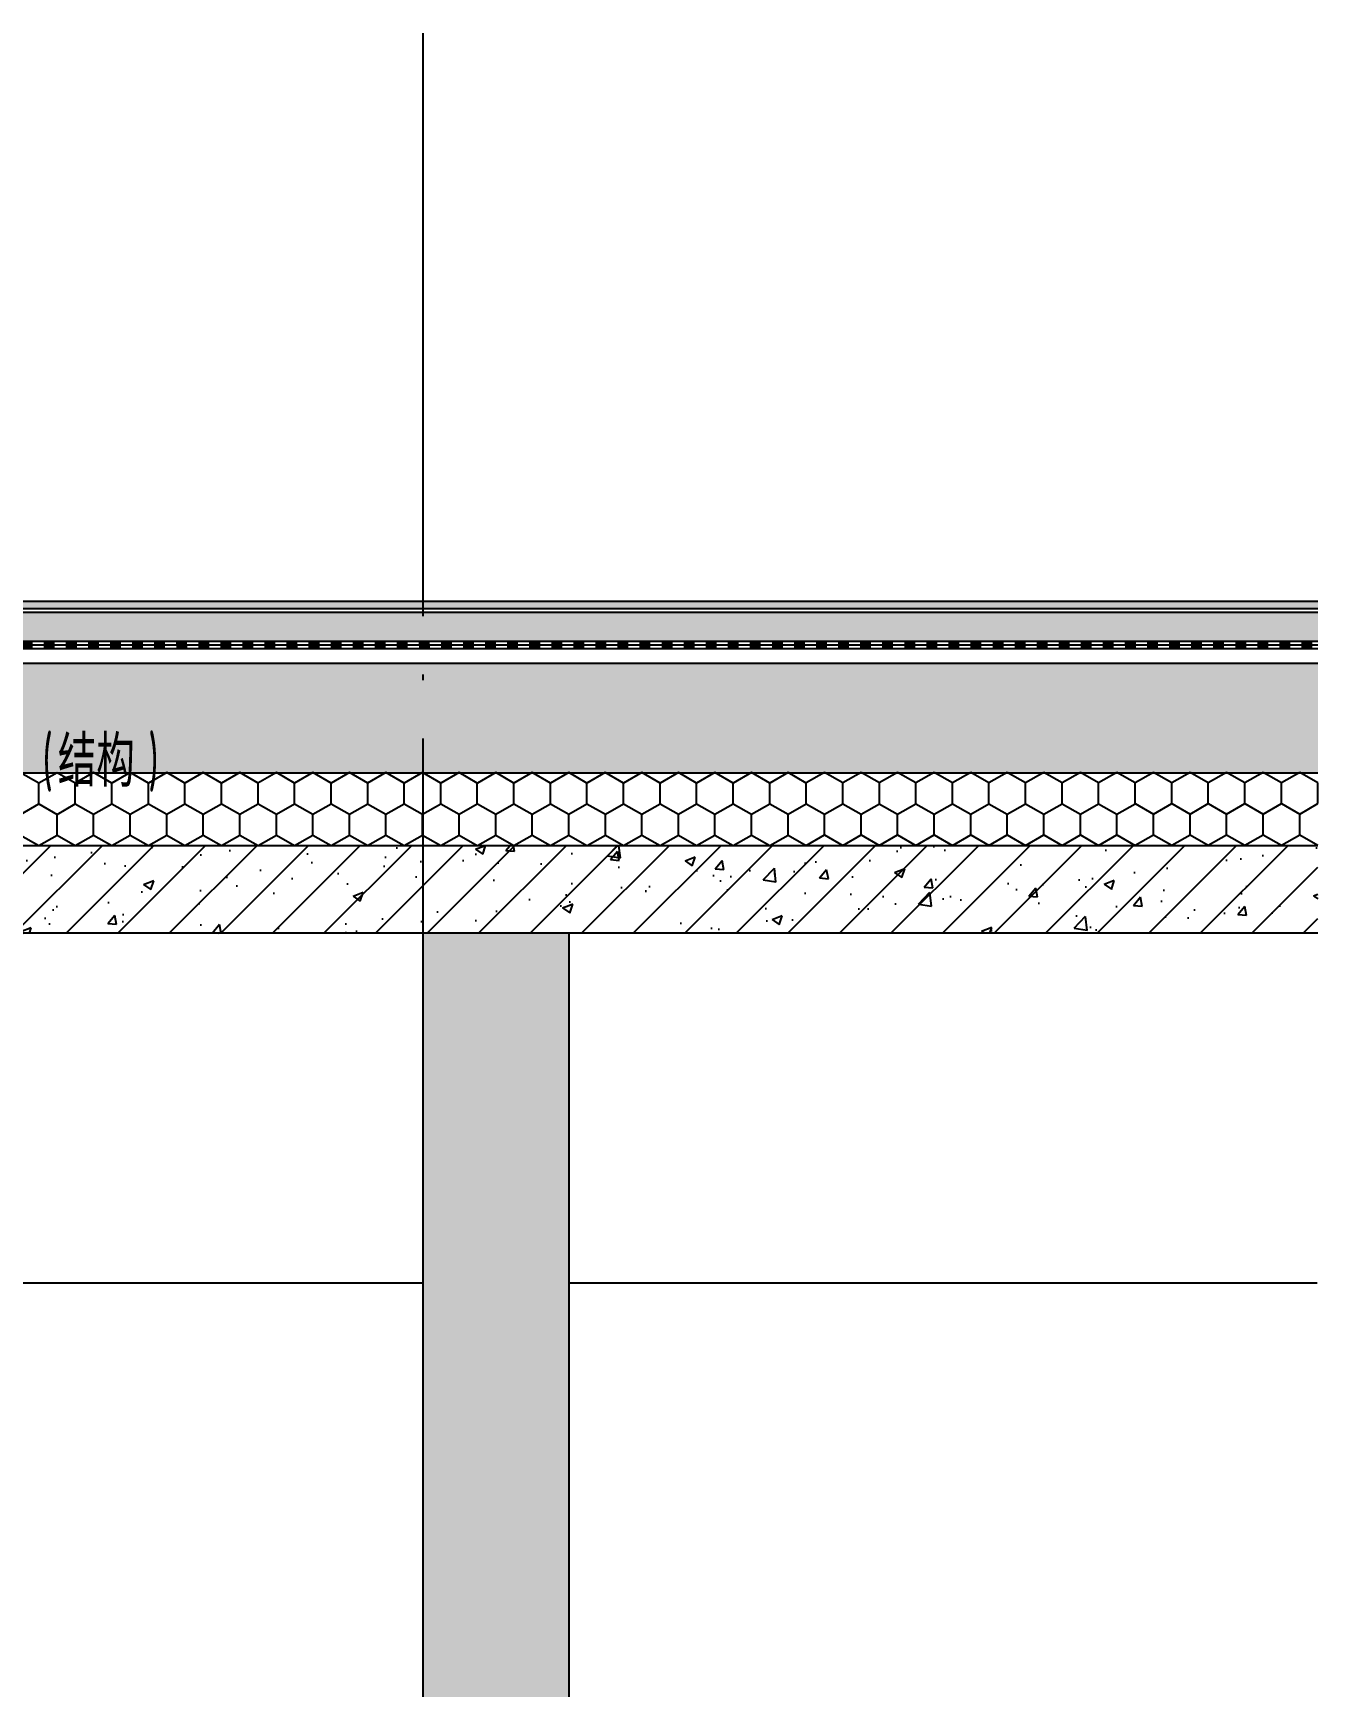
# Model space of a CAD drawing. Extents: x 198753 to 882193, y -399300 to 132460.
# Drawn here: x 443461 to 445224, y 15946 to 18215 of the extents above; entities that cross this region are included whole.
import ezdxf

# ---------------------------------------------------------------- set-up
doc = ezdxf.new("R2010")
doc.units = 0
doc.header["$LTSCALE"] = 1000
doc.header["$MEASUREMENT"] = 0
doc.linetypes.add('109-34 轴网$0$L1$0$$AUDIT_BAD_LTYPE1', pattern=[0])
doc.linetypes.add('DOTE', pattern=[2.42, 2, -0.2, 0.02, -0.2])
for name, color, linetype in [('02-TEXT_标注', 130, 'Continuous'), ('05-填充_天正', 26, 'Continuous'), ('A-O_屋面', 201, 'Continuous'), ('A-O_防水层', 222, 'Continuous'), ('A-SUR_保温', 222, 'Continuous'), ('A-TECH_结构', 21, 'Continuous'), ('A_AXIS-轴线', 36, 'DOTE'), ('A_STR-砌块墙', 121, 'Continuous'), ('A_STR-砼墙', 51, 'Continuous')]:
    doc.layers.add(name, color=color, linetype=linetype)
doc.styles.add('_TCH_DIM', font='ROS1', dxfattribs={"width": 0.8, "bigfont": 'JD'})
pattern_1 = [(45, (0, 0), (-35.355339, 35.355339), []), (50, (0, 0), (143.452037, -12.550427), [15, -165]), (355, (0, 0), (-27.750267, 150.438427), [12, -132]), (100.4514, (11.95, -1.05), (115.701876, 137.88791), [12.74804, -140.228422]), (46.1842, (0, 40), (213.44821, -33.1038), [22.5, -247.5]), (96.6356, (17.79, 37.24), (186.93254, 194.82357), [19.12206, -210.3426]), (351.1842, (0, 40), (186.93239, 194.82372), [18, -198]), (21, (20, 30), (119.38141, -80.523778), [15, -165]), (326, (20, 30), (48.663066, 145.03001), [12, -132]), (71.4514, (29.95, 23.29), (168.044526, 64.5061), [12.74804, -140.228422]), (37.5, (0, 0), (2.431971, 66.578771), [0, -130.4, 0, -134, 0, -132.5]), (7.5, (0, 0), (52.613907, 78.882342), [0, -76.4, 0, -127.4, 0, -50.5]), (327.5, (-44.6, 0), (106.764487, -4.5109743), [0, -50, 0, -156, 0, -207]), (317.5, (-64.6, 0), (116.637234, 20.020996), [0, -65, 0, -103.6, 0, -147])]

# ---------------------------------------------------------------- blocks, each defined once
blk = doc.blocks.new('$LinePat$聚苯板')
at = {"color": 0}
for p, q in [((14.8, -8.6), (0, 0)), ((29.7, 0), (14.8, -8.6)), ((14.8, -8.6), (14.8, -25.7)), ((14.8, -25.7), (0, -34.3)), ((29.7, -34.3), (14.8, -25.7)), ((0, -34.3), (0, -51.4)), ((0, -51.4), (14.8, -60)), ((14.8, -60), (29.7, -51.4))]:
    blk.add_line(p, q, dxfattribs=at)
blk = doc.blocks.new('$LinePat$防水层2')
at = {"color": 0}
blk.add_line((0, 0), (600, 0), dxfattribs=at)
blk.add_solid([(150, 0), (450, 0), (150, -100), (450, -100)], dxfattribs=at)

msp = doc.modelspace()

# ---------------------------------------------------------------- hatches: boundary and pattern name
at = {"layer": '05-填充_天正'}
h = msp.add_hatch(dxfattribs=at)
h.set_pattern_fill('钢筋混凝土', color=256, scale=20, style=0)
h.set_pattern_definition(pattern_1)
h.paths.add_polyline_path([(442296.2, 17100), (442296.2, 16980), (444196.2, 16980), (444196.2, 17100)])
h = msp.add_hatch(dxfattribs=at)
h.set_pattern_fill('钢筋混凝土', color=256, scale=20, style=0)
h.set_pattern_definition(pattern_1)
h.paths.add_polyline_path([(445223.9, 16980), (445223.9, 17100), (444196.2, 17100), (444196.2, 16980)])
at = {"layer": '05-填充_天正', "linetype": '109-34 轴网$0$L1$0$$AUDIT_BAD_LTYPE1'}
h = msp.add_hatch(dxfattribs=at)
h.set_pattern_fill('加气混凝土', color=256, scale=20, style=0)
h.set_pattern_definition([(0, (70.8, -73.2), (120, 240), [0, -240]), (0, (-69.6, -105.6), (120, 240), [0, -240]), (0, (8.4, -108), (120, 240), [0, -240]), (0, (93.6, -37.2), (120, 240), [0, -240]), (0, (-6, -120), (120, 240), [0, -240]), (0, (117.6, 114), (120, 240), [0, -240]), (0, (44.4, 94.8), (120, 240), [0, -240]), (0, (82.8, 64.8), (120, 240), [0, -240]), (0, (-112.8, 60), (120, 240), [0, -240]), (0, (4.8, 49.2), (120, 240), [0, -240]), (0, (-40.8, -12), (120, 240), [0, -240]), (0, (-38.4, -102), (120, 240), [0, -240]), (0, (51.6, -111.6), (120, 240), [0, -240]), (0, (117.6, -6), (120, 240), [0, -240]), (0, (-106.8, -43.2), (120, 240), [0, -240]), (0, (-86.4, -2.4), (120, 240), [0, -240]), (0, (7.2, -19.2), (120, 240), [0, -240]), (0, (-26.4, -54), (120, 240), [0, -240]), (0, (-45.6, 25.2), (120, 240), [0, -240]), (0, (-15.6, 115.2), (120, 240), [0, -240]), (0, (-97.2, -93.6), (120, 240), [0, -240]), (0, (34.8, 66), (120, 240), [0, -240]), (0, (-76.8, 69.6), (120, 240), [0, -240]), (0, (-96, 100.8), (120, 240), [0, -240]), (130.601294, (102.857, 38.857), (-599.99999337, 720.00000315), [10.53662, -4414.8444]), (18.434949, (85.714, 43.43), (599.9999978, 239.9999982), [10.8421, -1507.05116]), (90, (85.71, 33.14), (120, 240), [10.28571, -469.71426]), (161.565051, (96, 29.714), (-600.000003, 239.999982), [10.8421, -1507.05116]), (53.130102, (96, 29.714), (120, 240), [11.42857, -1188.5714]), (135, (105.14, -92.57), (-120.000015, 239.999984), [9.69746, -669.12504]), (45, (91.43, -92.57), (120, 239.999999), [9.69746, -669.12504]), (135, (98.286, -99.43), (-120.000015, 239.999984), [9.69746, -669.12504]), (45, (98.286, -99.43), (120, 239.999999), [9.69746, -669.12504]), (116.56505, (-10.29, 68.57), (-2e-05, 479.99999), [12.77753, -255.5506]), (180, (-16, 80), (-120, 240), [13.71429, -226.2857]), (63.43495, (-35.43, 68.57), (1e-06, 480), [12.77753, -255.5506]), (116.56505, (-29.71, 57.14), (-2e-05, 479.99999), [12.77753, -255.5506]), (0, (-29.71, 57.14), (120, 240), [13.71429, -226.2857]), (63.43495, (-16, 57.14), (1e-06, 480), [12.77753, -255.5506]), (107.102728, (80, -12.571), (-359.99998624, 1200.00000194), [15.54454, -6513.161]), (143.972626, (75.429, 2.286), (-2279.9999711, 1679.9999981), [15.54454, -3248.808]), (180, (62.86, 11.43), (-120, 240), [14.85714, -225.14284]), (36.0273733, (35.429, 2.286), (2279.99998315, 1679.9999819), [15.54454, -3248.808]), (71.565051, (30.857, -11.43), (360.000002, 1199.999998), [14.45613, -1503.43712]), (107.102728, (35.429, -26.286), (-359.99998624, 1200.00000194), [15.54454, -6513.161]), (143.972626, (48, -35.429), (-2279.9999711, 1679.9999981), [15.54454, -3248.808]), (0, (48, -35.43), (120, 240), [14.85714, -225.14284]), (36.0273733, (62.857, -35.429), (2279.99998315, 1679.9999819), [15.54454, -3248.808]), (71.565051, (75.43, -26.286), (360.000002, 1199.999998), [14.45613, -1503.43712]), (150.255118, (82.286, 99.43), (-360.0000009, 239.999997), [9.21401, -1925.72784]), (90, (74.29, 94.86), (120, 240), [9.14286, -470.8571]), (29.744881, (74.286, 94.857), (360.0000002, 239.9999989), [9.21401, -1925.72784]), (116.56505, (26.29, -70.86), (-2e-05, 479.99999), [12.77753, -255.5506]), (168.690067, (20.571, -59.429), (-1080.0000008, 239.999994), [11.6549, -2435.8742]), (41.185925, (0, -65.143), (2999.99998182, 2639.99997692), [12.14874, -5090.3208]), (90, (0, -76.57), (120, 240), [11.42857, -468.5714]), (138.814074, (9.143, -84.571), (-2999.99994668, 2640.00001681), [12.14874, -5090.3208]), (16.6992442, (9.143, -84.571), (3959.9999702, 1199.99998743), [11.93178, -4999.415]), (60.945396, (20.571, -81.143), (119.99999968, 239.99999788), [11.76643, -4930.1358]), (109.983106, (-74.286, 29.714), (-600.00000226, 1679.99999555), [13.3768, -5604.879]), (155.556045, (-78.857, 42.286), (-1560.00000595, 719.99998504), [13.8092, -5786.0526]), (24.4439547, (-104, 42.286), (1560.00000078, 719.99999654), [13.8092, -5786.0526]), (70.0168934, (-108.571, 29.714), (600.0000018, 1679.99999583), [13.3768, -5604.879]), (109.983106, (-104, 17.143), (-600.00000226, 1679.99999555), [13.3768, -5604.879]), (160.016893, (-91.429, 12.571), (-600.00000035, 239.9999891), [13.3768, -2795.751]), (19.9831065, (-91.429, 12.571), (599.9999967, 239.9999996), [13.3768, -2795.751]), (70.0168934, (-78.857, 17.143), (600.0000018, 1679.99999583), [13.3768, -5604.879]), (122.005383, (14.857, 8), (-120.0000161, 239.9999877), [10.78169, -2253.3736]), (18.434949, (-1.143, 13.714), (599.9999978, 239.9999982), [10.8421, -1507.05116]), (90, (-1.14, 3.43), (120, 240), [10.28571, -469.71426]), (161.565051, (9.143, 0), (-600.000003, 239.999982), [10.8421, -1507.05116]), (54.4623222, (9.143, 0), (839.9999988, 1199.9999982), [9.83123, -4119.2846]), (116.56505, (-54.86, -50.29), (-2e-05, 479.99999), [12.77753, -255.5506]), (180, (-60.57, -38.86), (-120, 240), [12.57143, -227.42856]), (59.0362434, (-80, -50.286), (120.0000004, 239.9999988), [13.32789, -2785.5288]), (120.963756, (-73.143, -61.714), (-120.0000164, 239.999989), [13.32789, -2785.5288]), (0, (-73.14, -61.71), (120, 240), [12.57143, -227.42856]), (63.43495, (-60.57, -61.71), (1e-06, 480), [12.77753, -255.5506])])
h.paths.add_polyline_path([(444196.2, 16980), (443996.2, 16980), (443996.2, 12800), (444196.2, 12800)])
at = {"layer": 'A-SUR_保温'}
h = msp.add_hatch(dxfattribs=at)
h.set_pattern_fill('ANSI36', color=26, scale=10)
h.set_pattern_definition([(45, (333711.75, 419523.093), (8.4189901, 30.8696304), [39.6875, -7.9375, 0, -7.9375])])
h.paths.add_polyline_path([(445223.9, 17425), (445223.9, 17435), (442185, 17435), (442185, 17425)])
h = msp.add_hatch(dxfattribs=at)
h.set_pattern_fill('混凝土', color=26, scale=15)
h.set_pattern_definition([(50, (333711.75, 419523.09), (107.589027, -9.41282), [11.25, -123.75]), (355, (333711.75, 419523.09), (-20.8127, 112.82882), [9, -99]), (100.4514, (333720.72, 419522.31), (86.776407, 103.415931), [9.561029, -105.171317]), (46.1842, (333711.75, 419553.09), (160.086157, -24.827852), [16.875, -185.625]), (96.6356, (333725.09, 419551.02), (140.199406, 146.11768), [14.34154, -157.75695]), (351.1842, (333711.75, 419553.1), (140.19929, 146.11779), [13.5, -148.5]), (21, (333726.75, 419545.59), (89.536058, -60.392834), [11.25, -123.75]), (326, (333726.75, 419545.59), (36.4973, 108.772507), [9, -99]), (71.4514, (333734.21, 419540.56), (126.033394, 48.379575), [9.561029, -105.171317]), (37.5, (333711.75, 419523.093), (1.8239783, 49.934078), [0, -97.8, 0, -100.5, 0, -99.375]), (7.5, (333711.75, 419523.093), (39.4604306, 59.161757), [0, -57.3, 0, -95.55, 0, -37.875]), (327.5, (333678.3, 419523.093), (80.0733654, -3.3832308), [0, -37.5, 0, -117, 0, -155.25]), (317.5, (333663.3, 419523.09), (87.477925, 15.015747), [0, -48.75, 0, -77.7, 0, -110.25])])
h.paths.add_polyline_path([(445223.9, 17380.2), (445223.9, 17420), (441904.7, 17420), (441905.3, 17380)])
h = msp.add_hatch(dxfattribs=at)
h.set_pattern_fill('加气混凝土', color=26, scale=20)
h.set_pattern_definition([(0, (453941.29, 415249.9), (120, 240), [0, -240]), (0, (453800.89, 415217.5), (120, 240), [0, -240]), (0, (453878.89, 415215.1), (120, 240), [0, -240]), (0, (453964.09, 415285.9), (120, 240), [0, -240]), (0, (453864.49, 415203.1), (120, 240), [0, -240]), (0, (453988.09, 415437.1), (120, 240), [0, -240]), (0, (453914.89, 415417.9), (120, 240), [0, -240]), (0, (453953.29, 415387.9), (120, 240), [0, -240]), (0, (453757.69, 415383.1), (120, 240), [0, -240]), (0, (453875.29, 415372.3), (120, 240), [0, -240]), (0, (453829.69, 415311.1), (120, 240), [0, -240]), (0, (453832.09, 415221.1), (120, 240), [0, -240]), (0, (453922.09, 415211.5), (120, 240), [0, -240]), (0, (453988.09, 415317.1), (120, 240), [0, -240]), (0, (453763.69, 415279.9), (120, 240), [0, -240]), (0, (453784.09, 415320.7), (120, 240), [0, -240]), (0, (453877.69, 415303.9), (120, 240), [0, -240]), (0, (453844.09, 415269.1), (120, 240), [0, -240]), (0, (453824.89, 415348.3), (120, 240), [0, -240]), (0, (453854.89, 415438.3), (120, 240), [0, -240]), (0, (453773.29, 415229.5), (120, 240), [0, -240]), (0, (453905.29, 415389.1), (120, 240), [0, -240]), (0, (453793.69, 415392.7), (120, 240), [0, -240]), (0, (453774.49, 415423.9), (120, 240), [0, -240]), (130.601294, (453973.343, 415361.95), (-599.99999337, 720.00000315), [10.53662, -4414.8444]), (18.434949, (453956.2, 415366.52), (599.9999978, 239.9999982), [10.8421, -1507.05116]), (90, (453956.2, 415356.24), (120, 240), [10.28571, -469.71426]), (161.565051, (453966.486, 415352.807), (-600.000003, 239.999982), [10.8421, -1507.05116]), (53.130102, (453966.486, 415352.807), (120, 240), [11.42857, -1188.5714]), (135, (453975.63, 415230.52), (-120.000015, 239.999984), [9.69746, -669.12504]), (45, (453961.91, 415230.52), (120, 239.999999), [9.69746, -669.12504]), (135, (453968.77, 415223.664), (-120.000015, 239.999984), [9.69746, -669.12504]), (45, (453968.77, 415223.664), (120, 239.999999), [9.69746, -669.12504]), (116.56505, (453860.2, 415391.66), (-2e-05, 479.99999), [12.77753, -255.5506]), (180, (453854.49, 415403.1), (-120, 240), [13.71429, -226.2857]), (63.43495, (453835.06, 415391.66), (1e-06, 480), [12.77753, -255.5506]), (116.56505, (453840.77, 415380.24), (-2e-05, 479.99999), [12.77753, -255.5506]), (0, (453840.77, 415380.24), (120, 240), [13.71429, -226.2857]), (63.43495, (453854.49, 415380.24), (1e-06, 480), [12.77753, -255.5506]), (107.102728, (453950.4855, 415310.521), (-359.99998624, 1200.00000194), [15.54454, -6513.161]), (143.972626, (453945.914, 415325.379), (-2279.9999711, 1679.9999981), [15.54454, -3248.808]), (180, (453933.34, 415334.52), (-120, 240), [14.85714, -225.14284]), (36.0273733, (453905.914, 415325.379), (2279.99998315, 1679.9999819), [15.54454, -3248.808]), (71.565051, (453901.343, 415311.664), (360.000002, 1199.999998), [14.45613, -1503.43712]), (107.102728, (453905.914, 415296.807), (-359.99998624, 1200.00000194), [15.54454, -6513.161]), (143.972626, (453918.486, 415287.664), (-2279.9999711, 1679.9999981), [15.54454, -3248.808]), (0, (453918.49, 415287.66), (120, 240), [14.85714, -225.14284]), (36.0273733, (453933.343, 415287.664), (2279.99998315, 1679.9999819), [15.54454, -3248.808]), (71.565051, (453945.914, 415296.807), (360.000002, 1199.999998), [14.45613, -1503.43712]), (150.255118, (453952.77, 415422.52), (-360.0000009, 239.999997), [9.21401, -1925.72784]), (90, (453944.77, 415417.95), (120, 240), [9.14286, -470.8571]), (29.744881, (453944.77, 415417.95), (360.0000002, 239.9999989), [9.21401, -1925.72784]), (116.56505, (453896.77, 415252.24), (-2e-05, 479.99999), [12.77753, -255.5506]), (168.690067, (453891.057, 415263.664), (-1080.0000008, 239.999994), [11.6549, -2435.8742]), (41.185925, (453870.486, 415257.95), (2999.99998182, 2639.9999769), [12.14874, -5090.3208]), (90, (453870.49, 415246.52), (120, 240), [11.42857, -468.5714]), (138.814074, (453879.628, 415238.521), (-2999.99994668, 2640.0000168), [12.14874, -5090.3208]), (16.6992442, (453879.628, 415238.521), (3959.9999702, 1199.99998743), [11.93178, -4999.415]), (60.945396, (453891.057, 415241.95), (119.99999968, 239.99999788), [11.76643, -4930.1358]), (109.983106, (453796.2, 415352.807), (-600.00000226, 1679.99999555), [13.3768, -5604.879]), (155.556045, (453791.628, 415365.379), (-1560.00000595, 719.99998504), [13.8092, -5786.0526]), (24.4439547, (453766.486, 415365.379), (1560.00000078, 719.99999654), [13.8092, -5786.0526]), (70.0168934, (453761.914, 415352.807), (600.0000018, 1679.99999583), [13.3768, -5604.879]), (109.983106, (453766.486, 415340.236), (-600.00000226, 1679.99999555), [13.3768, -5604.879]), (160.016893, (453779.057, 415335.664), (-600.0000004, 239.9999891), [13.3768, -2795.751]), (19.9831065, (453779.057, 415335.664), (599.9999967, 239.9999996), [13.3768, -2795.751]), (70.0168934, (453791.628, 415340.236), (600.0000018, 1679.99999583), [13.3768, -5604.879]), (122.005383, (453885.343, 415331.093), (-120.0000161, 239.9999877), [10.78169, -2253.3736]), (18.434949, (453869.343, 415336.807), (599.9999978, 239.9999982), [10.8421, -1507.05116]), (90, (453869.34, 415326.52), (120, 240), [10.28571, -469.71426]), (161.565051, (453879.63, 415323.093), (-600.000003, 239.999982), [10.8421, -1507.05116]), (54.462322, (453879.628, 415323.093), (839.9999988, 1199.9999982), [9.83123, -4119.2846]), (116.56505, (453815.63, 415272.8), (-2e-05, 479.99999), [12.77753, -255.5506]), (180, (453809.91, 415284.24), (-120, 240), [12.57143, -227.42856]), (59.0362434, (453790.486, 415272.807), (120.0000004, 239.9999988), [13.32789, -2785.5288]), (120.963756, (453797.343, 415261.379), (-120.0000164, 239.999989), [13.32789, -2785.5288]), (0, (453797.34, 415261.38), (120, 240), [12.57143, -227.42856]), (63.43495, (453809.91, 415261.38), (1e-06, 480), [12.77753, -255.5506])])
h.paths.add_polyline_path([(445223.9, 17200.6), (445223.9, 17350.2), (441865, 17350), (441866.2, 17200)])

# ---------------------------------------------------------------- linework, layer by layer
at = {"layer": 'A-O_屋面'}
for p, q in [((445223.9, 17435), (441980, 17435)), ((445223.9, 17425), (441980, 17425)), ((445223.9, 17420), (441980, 17420)), ((445223.9, 17370.2), (441865, 17370)), ((445223.9, 17350.2), (441866.2, 17350)), ((441866.2, 17200), (445223.9, 17200))]:
    msp.add_line(p, q, dxfattribs=at)
at = {"layer": 'A-O_防水层'}
for points in [[(445223.9, 17380.2), (441894.6, 17380)], [(445223.9, 17370.2), (441894.7, 17370)]]:
    msp.add_lwpolyline(points, dxfattribs=at)
at = {"layer": 'A-TECH_结构'}
for p, q in [((443996.2, 16500), (442446.2, 16500)), ((445222.8, 16500), (444196.2, 16500))]:
    msp.add_line(p, q, dxfattribs=at)
at = {"layer": 'A_AXIS-轴线', "ltscale": 0.4}
msp.add_line((443996.2, 18215), (443996.2, 11045.8), dxfattribs=at)
at = {"layer": 'A_STR-砌块墙', "linetype": '109-34 轴网$0$L1$0$$AUDIT_BAD_LTYPE1'}
for p, q in [((443996.2, 16980), (443996.2, 12800)), ((444196.2, 16980), (444196.2, 12800))]:
    msp.add_line(p, q, dxfattribs=at)
at = {"layer": 'A_STR-砼墙'}
for p, q in [((444196.2, 17100), (442296.2, 17100)), ((445223.9, 17100), (444196.2, 17100)), ((444196.2, 16980), (442296.2, 16980)), ((445223.9, 16980), (444196.2, 16980))]:
    msp.add_line(p, q, dxfattribs=at)

# ---------------------------------------------------------------- block references
at = {"layer": 'A-O_防水层', "yscale": 0.05, "zscale": 0.05}
for p, xscale, rotation in [((443468.5, 17380.1), -0.0504429567074523, 0.003879946162825606), ((443468.5, 17375.1), -0.05044193855295618, 0.003646830588250091), ((443498.7, 17380.1), -0.0504429567074523, 0.003879946162825606), ((443498.8, 17375.1), -0.05044193855295618, 0.003646830588250091), ((443529, 17380.1), -0.0504429567074523, 0.003879946162825606), ((443529, 17375.1), -0.05044193855295618, 0.003646830588250091), ((443559.3, 17380.1), -0.0504429567074523, 0.003879946162825606), ((443559.3, 17375.1), -0.05044193855295618, 0.003646830588250091), ((443589.5, 17380.1), -0.0504429567074523, 0.003879946162825606), ((443589.6, 17375.1), -0.05044193855295618, 0.003646830588250091), ((443619.8, 17380.1), -0.0504429567074523, 0.003879946162825606), ((443619.8, 17375.1), -0.05044193855295618, 0.003646830588250091), ((443650.1, 17380.1), -0.0504429567074523, 0.003879946162825606), ((443650.1, 17375.1), -0.05044193855295618, 0.003646830588250091), ((443680.3, 17380.1), -0.0504429567074523, 0.003879946162825606), ((443680.4, 17375.1), -0.05044193855295618, 0.003646830588250091), ((443710.6, 17380.1), -0.0504429567074523, 0.003879946162825606), ((443710.6, 17375.1), -0.05044193855295618, 0.003646830588250091), ((443740.9, 17380.1), -0.0504429567074523, 0.003879946162825606), ((443740.9, 17375.1), -0.05044193855295618, 0.003646830588250091), ((443771.1, 17380.1), -0.0504429567074523, 0.003879946162825606), ((443771.1, 17375.1), -0.05044193855295618, 0.003646830588250091), ((443801.4, 17380.1), -0.0504429567074523, 0.003879946162825606), ((443801.4, 17375.1), -0.05044193855295618, 0.003646830588250091), ((443831.6, 17380.1), -0.0504429567074523, 0.003879946162825606), ((443831.7, 17375.1), -0.05044193855295618, 0.003646830588250091), ((443861.9, 17380.1), -0.0504429567074523, 0.003879946162825606), ((443861.9, 17375.1), -0.05044193855295618, 0.003646830588250091), ((443892.2, 17380.1), -0.0504429567074523, 0.003879946162825606), ((443892.2, 17375.1), -0.05044193855295618, 0.003646830588250091), ((443922.4, 17380.1), -0.0504429567074523, 0.003879946162825606), ((443922.5, 17375.1), -0.05044193855295618, 0.003646830588250091), ((443952.7, 17380.1), -0.0504429567074523, 0.003879946162825606), ((443952.7, 17375.1), -0.05044193855295618, 0.003646830588250091), ((443983, 17380.1), -0.0504429567074523, 0.003879946162825606), ((443983, 17375.1), -0.05044193855295618, 0.003646830588250091), ((444013.2, 17380.1), -0.0504429567074523, 0.003879946162825606), ((444013.3, 17375.1), -0.05044193855295618, 0.003646830588250091), ((444043.5, 17380.1), -0.0504429567074523, 0.003879946162825606), ((444043.5, 17375.1), -0.05044193855295618, 0.003646830588250091), ((444073.8, 17380.1), -0.0504429567074523, 0.003879946162825606), ((444073.8, 17375.1), -0.05044193855295618, 0.003646830588250091), ((444104, 17380.1), -0.0504429567074523, 0.003879946162825606), ((444104.1, 17375.1), -0.05044193855295618, 0.003646830588250091), ((444134.3, 17380.1), -0.0504429567074523, 0.003879946162825606), ((444134.3, 17375.1), -0.05044193855295618, 0.003646830588250091), ((444164.6, 17380.1), -0.0504429567074523, 0.003879946162825606), ((444164.6, 17375.1), -0.05044193855295618, 0.003646830588250091), ((444194.8, 17380.1), -0.0504429567074523, 0.003879946162825606), ((444194.9, 17375.1), -0.05044193855295618, 0.003646830588250091), ((444225.1, 17380.1), -0.0504429567074523, 0.003879946162825606), ((444225.1, 17375.1), -0.05044193855295618, 0.003646830588250091), ((444255.4, 17380.1), -0.0504429567074523, 0.003879946162825606), ((444255.4, 17375.2), -0.05044193855295618, 0.003646830588250091), ((444285.6, 17380.1), -0.0504429567074523, 0.003879946162825606), ((444285.7, 17375.2), -0.05044193855295618, 0.003646830588250091), ((444315.9, 17380.1), -0.0504429567074523, 0.003879946162825606), ((444315.9, 17375.2), -0.05044193855295618, 0.003646830588250091), ((444346.2, 17380.1), -0.0504429567074523, 0.003879946162825606), ((444346.2, 17375.2), -0.05044193855295618, 0.003646830588250091), ((444376.4, 17380.1), -0.0504429567074523, 0.003879946162825606), ((444376.4, 17375.2), -0.05044193855295618, 0.003646830588250091), ((444406.7, 17380.1), -0.0504429567074523, 0.003879946162825606), ((444406.7, 17375.2), -0.05044193855295618, 0.003646830588250091), ((444437, 17380.1), -0.0504429567074523, 0.003879946162825606), ((444437, 17375.2), -0.05044193855295618, 0.003646830588250091), ((444467.2, 17380.1), -0.0504429567074523, 0.003879946162825606), ((444467.2, 17375.2), -0.05044193855295618, 0.003646830588250091), ((444497.5, 17380.1), -0.0504429567074523, 0.003879946162825606), ((444497.5, 17375.2), -0.05044193855295618, 0.003646830588250091), ((444527.8, 17380.1), -0.0504429567074523, 0.003879946162825606), ((444527.8, 17375.2), -0.05044193855295618, 0.003646830588250091), ((444558, 17380.1), -0.0504429567074523, 0.003879946162825606), ((444558, 17375.2), -0.05044193855295618, 0.003646830588250091), ((444588.3, 17380.1), -0.0504429567074523, 0.003879946162825606), ((444588.3, 17375.2), -0.05044193855295618, 0.003646830588250091), ((444618.6, 17380.1), -0.0504429567074523, 0.003879946162825606), ((444618.6, 17375.2), -0.05044193855295618, 0.003646830588250091), ((444648.8, 17380.2), -0.0504429567074523, 0.003879946162825606), ((444648.8, 17375.2), -0.05044193855295618, 0.003646830588250091), ((444679.1, 17380.2), -0.0504429567074523, 0.003879946162825606), ((444679.1, 17375.2), -0.05044193855295618, 0.003646830588250091), ((444709.4, 17380.2), -0.0504429567074523, 0.003879946162825606), ((444709.4, 17375.2), -0.05044193855295618, 0.003646830588250091), ((444739.6, 17380.2), -0.0504429567074523, 0.003879946162825606), ((444739.6, 17375.2), -0.05044193855295618, 0.003646830588250091), ((444769.9, 17380.2), -0.0504429567074523, 0.003879946162825606), ((444769.9, 17375.2), -0.05044193855295618, 0.003646830588250091), ((444800.2, 17380.2), -0.0504429567074523, 0.003879946162825606), ((444800.2, 17375.2), -0.05044193855295618, 0.003646830588250091), ((444830.4, 17380.2), -0.0504429567074523, 0.003879946162825606), ((444830.4, 17375.2), -0.05044193855295618, 0.003646830588250091), ((444860.7, 17380.2), -0.0504429567074523, 0.003879946162825606), ((444860.7, 17375.2), -0.05044193855295618, 0.003646830588250091), ((444891, 17380.2), -0.0504429567074523, 0.003879946162825606), ((444891, 17375.2), -0.05044193855295618, 0.003646830588250091), ((444921.2, 17380.2), -0.0504429567074523, 0.003879946162825606), ((444921.2, 17375.2), -0.05044193855295618, 0.003646830588250091), ((444951.5, 17380.2), -0.0504429567074523, 0.003879946162825606), ((444951.5, 17375.2), -0.05044193855295618, 0.003646830588250091), ((444981.7, 17380.2), -0.0504429567074523, 0.003879946162825606), ((444981.8, 17375.2), -0.05044193855295618, 0.003646830588250091), ((445012, 17380.2), -0.0504429567074523, 0.003879946162825606), ((445012, 17375.2), -0.05044193855295618, 0.003646830588250091), ((445042.3, 17380.2), -0.0504429567074523, 0.003879946162825606), ((445042.3, 17375.2), -0.05044193855295618, 0.003646830588250091), ((445072.5, 17380.2), -0.0504429567074523, 0.003879946162825606), ((445072.5, 17375.2), -0.05044193855295618, 0.003646830588250091), ((445102.8, 17380.2), -0.0504429567074523, 0.003879946162825606), ((445102.8, 17375.2), -0.05044193855295618, 0.003646830588250091), ((445133.1, 17380.2), -0.0504429567074523, 0.003879946162825606), ((445133.1, 17375.2), -0.05044193855295618, 0.003646830588250091), ((445163.3, 17380.2), -0.0504429567074523, 0.003879946162825606), ((445163.3, 17375.2), -0.05044193855295618, 0.003646830588250091), ((445193.6, 17380.2), -0.0504429567074523, 0.003879946162825606), ((445193.6, 17375.2), -0.05044193855295618, 0.003646830588250091), ((445223.9, 17380.2), -0.0504429567074523, 0.003879946162825606), ((445223.9, 17375.2), -0.05044193855295618, 0.003646830588250091)]:
    msp.add_blockref('$LinePat$防水层2', p, dxfattribs=dict(at, xscale=xscale, rotation=rotation))
at = {"layer": 'A-SUR_保温', "color": 26, "xscale": 1.688446473009832, "yscale": 1.666666666666667, "zscale": 1.666666666666667, "rotation": 180.0119382087036}
for p in [(443469.2, 17100.2), (443519.3, 17100.2), (443569.5, 17100.3), (443619.6, 17100.3), (443669.7, 17100.3), (443719.9, 17100.3), (443770, 17100.3), (443820.1, 17100.3), (443870.3, 17100.3), (443920.4, 17100.3), (443970.5, 17100.3), (444020.7, 17100.3), (444070.8, 17100.4), (444121, 17100.4), (444171.1, 17100.4), (444221.2, 17100.4), (444271.4, 17100.4), (444321.5, 17100.4), (444371.6, 17100.4), (444421.8, 17100.4), (444471.9, 17100.4), (444522, 17100.4), (444572.2, 17100.5), (444622.3, 17100.5), (444672.4, 17100.5), (444722.6, 17100.5), (444772.7, 17100.5), (444822.8, 17100.5), (444873, 17100.5), (444923.1, 17100.5), (444973.2, 17100.5), (445023.4, 17100.6), (445073.5, 17100.6), (445123.6, 17100.6), (445173.8, 17100.6), (445223.9, 17100.6)]:
    msp.add_blockref('$LinePat$聚苯板', p, dxfattribs=at)

# ---------------------------------------------------------------- texts
at = {"layer": '02-TEXT_标注', "style": '_TCH_DIM'}
for s, height, width, p in [('(', 70, 0.64, (443474.3, 17181)), ('结构', 69.46, 0.8, (443495.3, 17181)), (')', 70, 0.64, (443619.4, 17181))]:
    msp.add_text(s, height=height, dxfattribs=dict(at, width=width)).set_placement(p)

doc.saveas('drawing.dxf')
